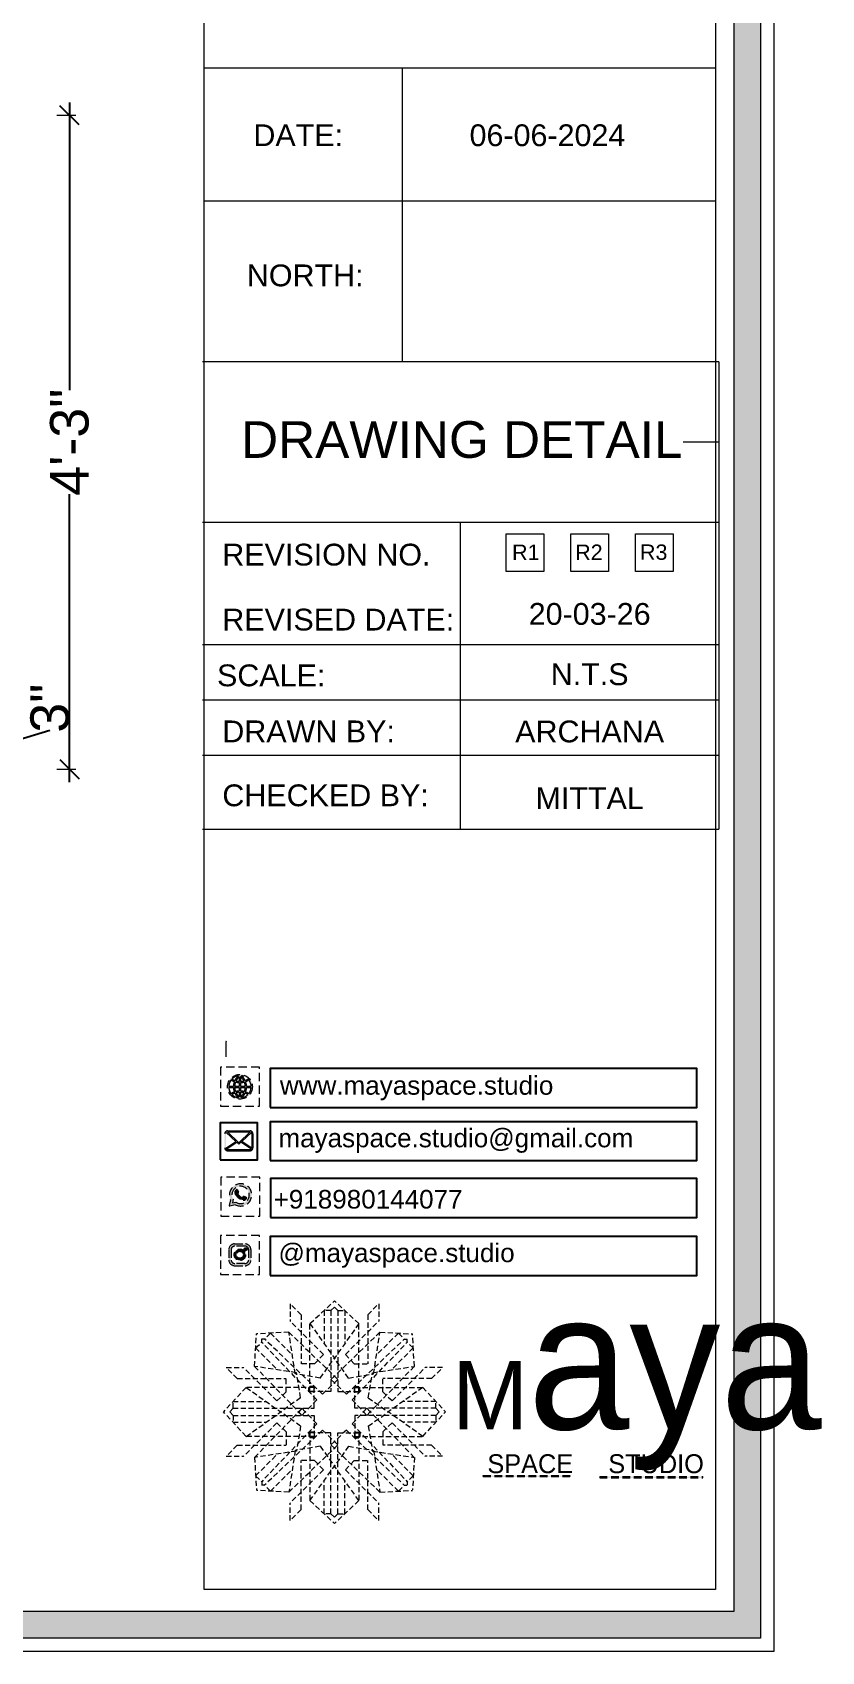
# Model space of a CAD drawing. Header units: millimetres. Extents: x 56222 to 3066687, y -650199 to -121287.
# Drawn here: x 136438.6 to 136500.1, y -182937.6 to -182811.5 of the extents above; entities that cross this region are included whole.
import ezdxf
from ezdxf.enums import TextEntityAlignment as Align

# ---------------------------------------------------------------- set-up
doc = ezdxf.new("R2010")
doc.units = ezdxf.units.MM
doc.header["$MEASUREMENT"] = 0
doc.header["$PDMODE"] = 35
doc.linetypes.add('DASHEDX2', pattern=[1.5, 1, -0.5])
doc.layers.get('Defpoints').update_dxf_attribs({"color": 220})
for name, color, linetype, lineweight in [('Dimension', 10, 'DASHEDX2', 20), ('FURNITURE', 32, 'Continuous', 9), ('NAME PLATE', 7, 'Continuous', 25), ('wall', 7, 'Continuous', 30)]:
    doc.layers.add(name, color=color, linetype=linetype, lineweight=lineweight)
doc.styles.add('Arial', font='arial.ttf')
doc.styles.get("Standard").update_dxf_attribs({"font": 'arial.ttf', "height": 6})
doc.dimstyles.new('Archana', dxfattribs={"dimtxt": 3, "dimasz": 1.5, "dimexe": 0.5, "dimexo": 0.5, "dimgap": 0, "dimtad": 0, "dimzin": 0, "dimdsep": 46, "dimlunit": 4, "dimtxsty": 'Arial', "dimblk": 'OBLIQUE', "dimcen": 0, "dimdle": 1, "dimclrd": 1, "dimclre": 1, "dimclrt": 5, "dimadec": 0, "dimazin": 0, "dimtfac": 1, "dimtofl": 0, "dimtmove": 1, "dimatfit": 3, "dimfxl": 1, "dimfxlon": 1, "dimtolj": 1, "dimtzin": 0, "dimlwd": 25, "dimlwe": -1, "dimarcsym": 0})

# ---------------------------------------------------------------- blocks, each defined once
blk = doc.blocks.new('_Oblique')
at = {"layer": 'wall', "color": 0, "lineweight": -2}
blk.add_line((-0.5, -0.5), (0.5, 0.5), dxfattribs=at)
blk = doc.blocks.new('*D551')
at = {"layer": 'Defpoints', "color": 0, "lineweight": 30, "transparency": 16777216}
for p in [(136431.79, -182865.89), (136434.9, -182865.89), (136431.79, -182868.89)]:
    blk.add_point(p, dxfattribs=at)
at = {"layer": 'FURNITURE', "color": 1, "lineweight": 25, "transparency": 16777216}
for p, q in [((136434.9, -182869.89), (136434.9, -182864.89)), ((136434.9, -182867.39), (136440, -182865.86))]:
    blk.add_line(p, q, dxfattribs=at)
at = {"layer": 'FURNITURE', "color": 1, "transparency": 16777216}
for p, q in [((136433.9, -182865.89), (136435.4, -182865.89)), ((136433.9, -182868.89), (136435.4, -182868.89))]:
    blk.add_line(p, q, dxfattribs=at)
at = {"layer": 'FURNITURE', "color": 1, "lineweight": 25, "transparency": 16777216, "xscale": 1.5, "yscale": 1.5, "zscale": 1.5}
for p, rotation in [((136434.9, -182865.89), 90), ((136434.9, -182868.89), 270)]:
    blk.add_blockref('_Oblique', p, dxfattribs=dict(at, rotation=rotation))
at = {"layer": 'FURNITURE', "color": 5, "lineweight": 30, "transparency": 16777216, "insert": (136440, -182864.14), "char_height": 3, "attachment_point": 5, "rotation": 90, "style": 'Arial'}
blk.add_mtext('\\A1;3"', dxfattribs=at)
blk = doc.blocks.new('FSFSF')
at = {"color": 42, "lineweight": 5, "true_color": 0xe0ac11}
for p, q in [((28603.86, 139.69), (28608.58, 144.08)), ((28613.31, 139.69), (28608.58, 144.08)), ((28600.03, 143.51), (28600.03, 140.16)), ((28602.15, 141.41), (28600.03, 143.51)), ((28602.15, 141.41), (28602.15, 131.95)), ((28607.9, 142.22), (28606.58, 142.22)), ((28606.58, 142.22), (28606.58, 135.84)), ((28607.9, 142.22), (28608.58, 142.85)), ((28607.9, 142.22), (28607.9, 126.58)), ((28609.27, 142.22), (28608.59, 142.85)), ((28609.27, 142.22), (28609.27, 126.58)), ((28609.27, 142.22), (28610.59, 142.22)), ((28610.59, 142.22), (28610.59, 135.84)), ((28615.02, 141.41), (28617.14, 143.51)), ((28615.02, 141.41), (28615.02, 131.95)), ((28617.14, 143.51), (28617.14, 140.16)), ((28593.19, 131.45), (28593.54, 137.71)), ((28599.8, 138.06), (28593.54, 137.71)), ((28596.24, 137.86), (28595.12, 136.69)), ((28596.24, 137.86), (28600.47, 133.65)), ((28601.03, 130), (28599.8, 138.06)), ((28599.8, 138.05), (28608.58, 129.56)), ((28606.47, 133.76), (28600.03, 140.16)), ((28603.86, 126.58), (28603.86, 139.69)), ((28603.86, 139.69), (28608.58, 133.02)), ((28613.31, 139.69), (28608.59, 133.02)), ((28617.37, 138.05), (28608.59, 129.56)), ((28610.7, 133.76), (28617.14, 140.16)), ((28613.31, 126.58), (28613.31, 139.69)), ((28616.14, 130), (28617.37, 138.06)), ((28620.93, 137.86), (28616.7, 133.65)), ((28617.37, 138.06), (28623.63, 137.71)), ((28620.93, 137.86), (28622.05, 136.69)), ((28624, 131.45), (28623.65, 137.71)), ((28593.39, 135), (28594.56, 136.12)), ((28593.39, 135), (28597.6, 130.78)), ((28595.12, 136.69), (28594.53, 136.69)), ((28594.56, 136.12), (28594.56, 136.71)), ((28605.17, 124.98), (28594.56, 136.12)), ((28606.27, 126.08), (28595.12, 136.69)), ((28610.9, 126.08), (28622.05, 136.69)), ((28612.02, 124.98), (28622.62, 136.12)), ((28623.8, 135), (28619.59, 130.78)), ((28622.05, 136.69), (28622.64, 136.69)), ((28622.62, 136.12), (28622.62, 136.71)), ((28623.8, 135), (28622.62, 136.12)), ((28587.73, 131.22), (28591.08, 131.22)), ((28589.84, 129.1), (28587.73, 131.22)), ((28597.49, 124.78), (28591.08, 131.22)), ((28593.19, 131.45), (28601.69, 122.67)), ((28601.25, 130.22), (28593.19, 131.45)), ((28604.75, 131.95), (28602.15, 131.95)), ((28606.47, 133.76), (28604.75, 131.95)), ((28605.86, 129.18), (28608.58, 133.02)), ((28611.31, 129.18), (28608.59, 133.02)), ((28610.7, 133.76), (28612.42, 131.95)), ((28612.42, 131.95), (28615.02, 131.95)), ((28623.99, 131.45), (28615.5, 122.67)), ((28615.94, 130.22), (28624, 131.45)), ((28619.7, 124.78), (28626.1, 131.22)), ((28629.45, 131.22), (28626.1, 131.22)), ((28627.34, 129.1), (28629.45, 131.22)), ((28589.84, 129.1), (28599.29, 129.1)), ((28599.29, 126.5), (28599.29, 129.1)), ((28605.86, 129.18), (28601.03, 130)), ((28602.07, 125.39), (28601.25, 130.22)), ((28606.27, 126.08), (28608.58, 128.27)), ((28607.9, 128.92), (28608.58, 129.56)), ((28607.9, 128.92), (28608.58, 128.27)), ((28609.27, 128.92), (28608.59, 129.56)), ((28609.27, 128.92), (28608.59, 128.27)), ((28610.9, 126.08), (28608.59, 128.27)), ((28611.31, 129.18), (28616.14, 130)), ((28615.12, 125.39), (28615.94, 130.22)), ((28627.34, 129.1), (28617.89, 129.1)), ((28617.89, 126.5), (28617.89, 129.1)), ((28591.56, 127.39), (28587.17, 122.66)), ((28604.66, 127.39), (28591.56, 127.39)), ((28591.56, 127.39), (28598.23, 122.67)), ((28597.49, 124.78), (28599.29, 126.5)), ((28602.07, 125.39), (28598.23, 122.67)), ((28605.17, 124.98), (28602.97, 122.67)), ((28603.68, 126.54), (28603.68, 127.39)), ((28604.66, 126.54), (28603.68, 126.54)), ((28604.71, 127.57), (28603.86, 127.57)), ((28607.9, 126.58), (28603.86, 126.58)), ((28604.66, 123.35), (28604.66, 127.39)), ((28604.7, 126.58), (28604.71, 127.57)), ((28609.27, 126.58), (28613.31, 126.58)), ((28612.02, 124.98), (28614.21, 122.67)), ((28612.46, 126.58), (28612.46, 127.57)), ((28612.46, 127.57), (28613.31, 127.57)), ((28612.52, 123.35), (28612.52, 127.39)), ((28612.52, 127.39), (28625.63, 127.39)), ((28612.52, 126.54), (28613.51, 126.54)), ((28613.51, 126.54), (28613.51, 127.39)), ((28615.12, 125.39), (28618.96, 122.67)), ((28619.7, 124.78), (28617.89, 126.5)), ((28625.63, 127.39), (28618.96, 122.67)), ((28625.63, 127.39), (28630.02, 122.66)), ((28591.56, 117.94), (28587.17, 122.66)), ((28589.03, 123.35), (28588.4, 122.67)), ((28589.03, 121.98), (28588.4, 122.65)), ((28589.03, 123.35), (28589.03, 124.67)), ((28589.03, 124.67), (28595.4, 124.67)), ((28589.03, 123.35), (28604.66, 123.35)), ((28589.03, 121.98), (28604.66, 121.98)), ((28589.03, 121.98), (28589.03, 120.66)), ((28591.56, 117.94), (28598.23, 122.65)), ((28593.19, 113.88), (28601.69, 122.65)), ((28602.07, 119.94), (28598.23, 122.65)), ((28602.33, 123.35), (28601.69, 122.67)), ((28602.33, 121.98), (28601.69, 122.65)), ((28602.33, 123.35), (28602.97, 122.67)), ((28602.33, 121.98), (28602.97, 122.65)), ((28605.17, 120.35), (28602.97, 122.65)), ((28604.66, 121.98), (28604.66, 117.94)), ((28612.02, 120.35), (28614.21, 122.65)), ((28628.16, 123.35), (28612.52, 123.35)), ((28612.52, 121.98), (28612.52, 117.94)), ((28628.16, 121.98), (28612.52, 121.98)), ((28614.85, 123.35), (28614.21, 122.67)), ((28614.85, 121.98), (28614.21, 122.65)), ((28614.85, 123.35), (28615.5, 122.67)), ((28614.85, 121.98), (28615.5, 122.65)), ((28615.12, 119.94), (28618.96, 122.65)), ((28623.99, 113.88), (28615.5, 122.65)), ((28625.63, 117.94), (28618.96, 122.65)), ((28628.16, 124.67), (28621.78, 124.67)), ((28625.63, 117.94), (28630.02, 122.66)), ((28628.16, 123.35), (28628.16, 124.67)), ((28628.16, 123.35), (28628.78, 122.67)), ((28628.16, 121.98), (28628.78, 122.65)), ((28628.16, 121.98), (28628.16, 120.66)), ((28589.03, 120.66), (28595.4, 120.66)), ((28597.49, 120.54), (28591.08, 114.11)), ((28605.17, 120.35), (28594.56, 109.2)), ((28606.27, 119.15), (28595.12, 108.54)), ((28597.49, 120.54), (28599.29, 118.83)), ((28599.29, 118.83), (28599.29, 116.23)), ((28602.07, 119.94), (28601.25, 115.1)), ((28604.66, 118.78), (28603.68, 118.78)), ((28603.68, 118.78), (28603.68, 117.94)), ((28606.27, 119.15), (28608.58, 116.96)), ((28610.9, 119.15), (28608.59, 116.96)), ((28610.9, 119.15), (28622.05, 108.54)), ((28612.02, 120.35), (28622.62, 109.2)), ((28612.52, 118.78), (28613.51, 118.78)), ((28613.51, 118.78), (28613.51, 117.94)), ((28615.12, 119.94), (28615.94, 115.1)), ((28619.7, 120.54), (28617.89, 118.83)), ((28617.89, 118.83), (28617.89, 116.23)), ((28619.7, 120.54), (28626.1, 114.11)), ((28628.16, 120.66), (28621.78, 120.66)), ((28589.84, 116.23), (28587.73, 114.11)), ((28589.84, 116.23), (28599.29, 116.23)), ((28604.66, 117.94), (28591.56, 117.94)), ((28599.8, 107.17), (28608.58, 115.67)), ((28605.86, 116.05), (28601.03, 115.23)), ((28607.9, 118.65), (28603.86, 118.65)), ((28603.86, 118.65), (28603.86, 105.54)), ((28604.71, 117.66), (28603.86, 117.66)), ((28604.7, 118.65), (28604.71, 117.66)), ((28605.86, 116.05), (28608.58, 112.21)), ((28607.9, 103.01), (28607.9, 118.65)), ((28607.9, 116.31), (28608.58, 116.96)), ((28607.9, 116.31), (28608.58, 115.67)), ((28609.27, 116.31), (28608.59, 116.96)), ((28609.27, 116.31), (28608.59, 115.67)), ((28611.31, 116.05), (28608.59, 112.21)), ((28617.37, 107.17), (28608.59, 115.67)), ((28609.27, 118.65), (28613.31, 118.65)), ((28609.27, 103.01), (28609.27, 118.65)), ((28611.31, 116.05), (28616.14, 115.23)), ((28612.46, 118.65), (28612.46, 117.66)), ((28612.46, 117.66), (28613.31, 117.66)), ((28612.52, 117.94), (28625.63, 117.94)), ((28613.31, 118.65), (28613.31, 105.54)), ((28627.34, 116.23), (28617.89, 116.23)), ((28627.34, 116.23), (28629.45, 114.11)), ((28587.73, 114.11), (28591.08, 114.11)), ((28601.25, 115.1), (28593.19, 113.87)), ((28593.19, 113.87), (28593.54, 107.62)), ((28593.39, 110.32), (28597.6, 114.55)), ((28601.03, 115.23), (28599.8, 107.17)), ((28602.15, 103.82), (28602.15, 113.27)), ((28604.75, 113.27), (28602.15, 113.27)), ((28606.47, 111.47), (28604.75, 113.27)), ((28610.7, 111.47), (28612.42, 113.27)), ((28612.42, 113.27), (28615.02, 113.27)), ((28615.02, 103.82), (28615.02, 113.27)), ((28615.94, 115.1), (28624, 113.87)), ((28616.14, 115.23), (28617.37, 107.17)), ((28623.8, 110.32), (28619.59, 114.55)), ((28624, 113.87), (28623.65, 107.62)), ((28629.45, 114.11), (28626.1, 114.11)), ((28593.39, 110.32), (28594.56, 109.2)), ((28596.24, 107.37), (28600.47, 111.58)), ((28606.47, 111.47), (28600.03, 105.07)), ((28603.86, 105.54), (28608.58, 112.21)), ((28606.58, 103.01), (28606.58, 109.38)), ((28613.31, 105.54), (28608.59, 112.21)), ((28610.59, 103.01), (28610.59, 109.38)), ((28610.7, 111.47), (28617.14, 105.07)), ((28620.93, 107.37), (28616.7, 111.58)), ((28623.8, 110.32), (28622.62, 109.2)), ((28599.8, 107.17), (28593.54, 107.52)), ((28595.12, 108.54), (28594.53, 108.54)), ((28594.56, 109.2), (28594.56, 108.61)), ((28596.24, 107.37), (28595.12, 108.54)), ((28617.37, 107.17), (28623.63, 107.52)), ((28620.93, 107.37), (28622.05, 108.54)), ((28622.05, 108.54), (28622.64, 108.54)), ((28622.62, 109.2), (28622.62, 108.61)), ((28600.03, 101.71), (28600.03, 105.07)), ((28602.15, 103.82), (28600.03, 101.71)), ((28603.86, 105.54), (28608.58, 101.15)), ((28613.31, 105.54), (28608.58, 101.15)), ((28615.02, 103.82), (28617.14, 101.71)), ((28617.14, 101.71), (28617.14, 105.07)), ((28607.9, 103.01), (28606.58, 103.01)), ((28607.9, 103.01), (28608.58, 102.38)), ((28609.27, 103.01), (28608.59, 102.38)), ((28609.27, 103.01), (28610.59, 103.01))]:
    blk.add_line(p, q, dxfattribs=at)
blk = doc.blocks.new('hgwg')
at = {"layer": 'Dimension', "true_color": 0xd39e00}
h = blk.add_hatch(color=42, dxfattribs=at)
h.dxf.hatch_style = 1
h.paths.add_polyline_path([(27505.71, 45.05), (27494.27, 45.05), (27494.27, 44.9), (27505.71, 44.9)])
h = blk.add_hatch(color=42, dxfattribs=at)
h.dxf.hatch_style = 1
h.paths.add_polyline_path([(27523.3, 44.9), (27509.68, 44.9), (27509.68, 44.75), (27523.3, 44.75)])
at = {"layer": 'Dimension', "color": 42, "true_color": 0xd39e00}
for p, q in [((27494.27, 45.05), (27505.71, 45.05)), ((27494.27, 44.9), (27494.27, 45.05)), ((27505.71, 45.05), (27505.71, 44.9)), ((27494.27, 44.9), (27505.71, 44.9)), ((27509.68, 44.9), (27523.3, 44.9)), ((27509.68, 44.9), (27509.68, 44.75)), ((27509.68, 44.75), (27523.3, 44.75)), ((27523.3, 44.75), (27523.3, 44.9))]:
    blk.add_line(p, q, dxfattribs=at)
at = {"layer": 'Dimension', "color": 42, "true_color": 0xd39e00, "attachment_point": 1}
for s, width, insert, char_height in [('{\\fCinzel|b0|i0|c0|p2;\\H1.5x;M\\fAmsterdam One|b0|i0|c0|p2;\\H2x;aya}', 85.3277, (27490.17, 69.17), 6), ('{\\fCinzel|b0|i0|c0|p0;SPACE     STUDIO}', 66.129, (27494.83, 47.86), 2.5)]:
    blk.add_mtext_dynamic_manual_height_columns(s, width=width, gutter_width=30, heights=[0], dxfattribs=dict(at, insert=insert, char_height=char_height))
blk = doc.blocks.new('QEGW4TG')
at = {"layer": 'Dimension', "true_color": 0x000000}
h = blk.add_hatch(color=18, dxfattribs=at)
h.dxf.hatch_style = 1
h.paths.add_polyline_path([(2.69, 1.93, 0.170513), (2.95, 1.97, 0.190337), (3.11, 2.18, 0.316231), (3.07, 2.28), (2.79, 2.37, 0.273721), (2.69, 2.34, 0.040749), (2.63, 2.27, -0.441282), (2.53, 2.25, -0.11828), (2.06, 2.64, -0.441282), (2.07, 2.74, 0.040749), (2.13, 2.81, 0.290083), (2.14, 2.92), (2.01, 3.18, 0.316231), (1.91, 3.2, 0.190337), (1.73, 3, 0.170513), (1.72, 2.74, 0.252784)], flags=0)
h.paths.add_polyline_path([(1.19, 1.98), (1.03, 1.3, 0.550912), (1.11, 1.23), (1.75, 1.39, 6.344125)])
h.paths.add_polyline_path([(1.81, 1.7), (1.4, 1.6), (1.5, 2.03, -9.071339)], flags=16)
h.paths.add_polyline_path([(3.11, 2.16, -0.17811), (2.95, 1.97, -0.170513), (2.69, 1.93, -0.252784), (1.72, 2.74, -0.170513), (1.73, 3, -0.17811), (1.89, 3.19, -0.370089), (2.01, 3.18), (2.14, 2.92, -0.307185), (2.13, 2.8, -0.041087), (2.06, 2.73, 0.321676), (2.05, 2.65, 0.126524), (2.55, 2.24, 0.312216), (2.62, 2.26, -0.041087), (2.68, 2.34, -0.290673), (2.79, 2.37), (3.07, 2.28, -0.370089)], flags=0)
h = blk.add_hatch(color=18, dxfattribs=at)
h.dxf.hatch_style = 1
h.paths.add_polyline_path([(2.79, 2.37, 0.273721), (2.69, 2.34, 0.040749), (2.63, 2.27, -0.441282), (2.53, 2.25, -0.11828), (2.06, 2.64, -0.441282), (2.07, 2.74, 0.040749), (2.13, 2.81, 0.290083), (2.14, 2.92), (2.01, 3.18, 0.316231), (1.91, 3.2, 0.190337), (1.73, 3, 0.170513), (1.72, 2.74, 0.252784), (2.69, 1.93, 0.170513), (2.95, 1.97, 0.190337), (3.11, 2.18, 0.316231), (3.07, 2.28)])
for p, q in [((1.19, 1.98), (1.03, 1.3)), ((1.5, 2.03), (1.4, 1.6)), ((2.01, 3.18), (2.14, 2.92)), ((3.07, 2.28), (2.8, 2.36)), ((1.1, 1.23), (1.75, 1.39)), ((1.4, 1.6), (1.81, 1.7))]:
    blk.add_line(p, q)
blk.add_lwpolyline([(0, 0), (4.68, 0), (4.68, 4.68), (0, 4.68)], close=True)
for centre, radius, start, end in [((2.39, 2.56), 1.34, 241.4727, 205.6422), ((2.39, 2.56), 1.04, 235.9962, 210.8333), ((2.09, 2.87), 0.39, 159.7007, 198.4072), ((2.96, 3.23), 1.33, 201.4218, 258.1669), ((2.07, 2.87), 0.364, 118.9685, 159.3648), ((1.94, 3.12), 0.0896, 41.8985, 123.1344), ((2.11, 2.68), 0.066, 135.9932, 224.8892), ((1.67, 3.16), 0.586, 312.4617, 321.8728), ((3.12, 3.42), 1.31, 216.5455, 243.5279), ((2.05, 2.87), 0.104, 320.3924, 28.6971), ((2.57, 2.3), 0.066, 234.2482, 323.1441), ((3.11, 1.94), 0.586, 137.2645, 146.6756), ((2.76, 2.27), 0.104, 70.4402, 138.745), ((2.75, 2.31), 0.39, 260.7301, 299.4366), ((2.76, 2.29), 0.364, 299.7725, 340.1688), ((3.03, 2.2), 0.0896, 336.0029, 57.2388), ((1.09, 1.29), 0.0598, 164.8483, 282.1458)]:
    blk.add_arc(centre, radius, start, end)
blk = doc.blocks.new('ASGERG')
at = {"layer": 'Dimension', "true_color": 0x000000}
h = blk.add_hatch(color=18, dxfattribs=at)
h.dxf.hatch_style = 1
h.paths.add_polyline_path([(0.99, 1.7, 0.353872), (1.69, 1.03), (2.96, 1.03, 0.353872), (3.66, 1.7), (3.66, 2.99, 0.353872), (2.96, 3.67), (1.69, 3.67, 0.353872), (0.99, 2.99)])
h.paths.add_polyline_path([(1.27, 2.97, -0.353872), (1.72, 3.4), (2.94, 3.4, -0.353872), (3.38, 2.97), (3.38, 1.72, -0.353872), (2.94, 1.3), (1.72, 1.3, -0.353872), (1.27, 1.72)], flags=16)
h.paths.add_polyline_path([(3.02, 2.35, -1), (1.64, 2.35, -1)], flags=0)
h.paths.add_polyline_path([(2.74, 2.35, -1), (1.92, 2.35, -1)], flags=0)
h.paths.add_polyline_path([(2.86, 3.02, -1), (3.19, 3.02, -1)], flags=0)
h.paths.add_polyline_path([(1.64, 2.35, 1), (3.02, 2.35, 1)], flags=0)
h = blk.add_hatch(color=18, dxfattribs=at)
h.dxf.hatch_style = 1
h.paths.add_polyline_path([(1.64, 2.35, 1), (3.02, 2.35, 1)])
h.paths.add_polyline_path([(2.74, 2.35, -1), (1.92, 2.35, -1)], flags=16)
h = blk.add_hatch(color=18, dxfattribs=at)
h.dxf.hatch_style = 1
h.paths.add_polyline_path([(3.19, 3.02, 1), (2.86, 3.02, 1)])
for p, q in [((0.99, 2.99), (0.99, 1.7)), ((1.27, 2.97), (1.27, 1.72)), ((1.69, 3.67), (2.96, 3.67)), ((2.94, 3.4), (1.72, 3.4)), ((3.38, 2.97), (3.38, 1.72)), ((3.66, 2.99), (3.66, 1.7)), ((1.69, 1.03), (2.96, 1.03)), ((2.94, 1.3), (1.72, 1.3))]:
    blk.add_line(p, q)
blk.add_lwpolyline([(0, 0), (4.68, 0), (4.68, 4.68), (0, 4.68)], close=True)
for centre, radius in [((2.33, 2.35), 0.694), ((2.33, 2.35), 0.414), ((3.02, 3.02), 0.168)]:
    blk.add_circle(centre, radius)
for centre, radius, start, end in [((1.76, 2.89), 0.778, 94.8631, 172.8127), ((1.76, 2.91), 0.491, 94.8631, 172.8127), ((2.9, 2.91), 0.491, 7.1873, 85.1369), ((2.89, 2.89), 0.778, 7.1873, 85.1369), ((1.76, 1.8), 0.778, 187.1873, 265.1369), ((1.76, 1.78), 0.491, 187.1873, 265.1369), ((2.9, 1.78), 0.491, 274.8631, 352.8127), ((2.89, 1.8), 0.778, 274.8631, 352.8127)]:
    blk.add_arc(centre, radius, start, end)
blk = doc.blocks.new('DTGWEGEARG')
at = {"layer": 'Dimension', "true_color": 0x000000}
h = blk.add_hatch(color=18, dxfattribs=at)
h.dxf.hatch_style = 1
h.paths.add_polyline_path([(3.83, 2.34, 1), (0.85, 2.34, 1)])
h.paths.add_polyline_path([(2.51, 1.01, 0.105795), (2.96, 1.58, -0.055205), (3.3, 1.41, -0.169822)], flags=16)
h.paths.add_polyline_path([(2.41, 1.12), (2.41, 1.69, -0.058279), (2.81, 1.63, -0.103353)], flags=16)
h.paths.add_polyline_path([(2.26, 1.13, -0.101741), (1.87, 1.63, -0.057171), (2.26, 1.69)], flags=16)
h.paths.add_polyline_path([(2.17, 1.01, -0.169822), (1.38, 1.41, -0.055205), (1.72, 1.58, 0.105795)], flags=16)
h.paths.add_polyline_path([(3.02, 1.72, 0.081336), (3.13, 2.27), (3.68, 2.27, -0.152069), (3.4, 1.52, 0.05687)], flags=16)
h.paths.add_polyline_path([(2.87, 1.77, 0.061945), (2.41, 1.84), (2.41, 2.27), (2.98, 2.27, -0.081344)], flags=16)
h.paths.add_polyline_path([(2.26, 1.84, 0.060923), (1.8, 1.77, -0.081344), (1.7, 2.27), (2.26, 2.27)], flags=16)
h.paths.add_polyline_path([(1.66, 1.72, 0.05687), (1.28, 1.52, -0.152069), (1, 2.27), (1.55, 2.27, 0.081336)], flags=16)
h.paths.add_polyline_path([(2.41, 2.42), (2.41, 2.83, 0.061945), (2.87, 2.91, -0.080009), (2.98, 2.42)], flags=16)
h.paths.add_polyline_path([(3.13, 2.42, 0.080116), (3.02, 2.96, 0.05687), (3.4, 3.16, 0.028258), (3.3, 3.27, -0.055205), (2.96, 3.1, 0.105795), (2.51, 3.67, -0.36029), (3.68, 2.42)], flags=16)
h.paths.add_polyline_path([(2.26, 2.42), (1.7, 2.42, -0.080009), (1.8, 2.91, 0.060923), (2.26, 2.84)], flags=16)
h.paths.add_polyline_path([(1.55, 2.42), (1, 2.42, -0.150466), (1.28, 3.16, 0.05687), (1.66, 2.96, 0.080116)], flags=16)
h.paths.add_polyline_path([(2.41, 2.98), (2.41, 3.56, -0.103353), (2.81, 3.05, -0.058279)], flags=16)
h.paths.add_polyline_path([(2.26, 2.99, -0.057171), (1.87, 3.05, -0.101741), (2.26, 3.55)], flags=16)
h.paths.add_polyline_path([(1.72, 3.1, -0.055205), (1.38, 3.27, -0.169822), (2.17, 3.67, 0.105795)], flags=16)
blk.add_lwpolyline([(0, 0), (4.68, 0), (4.68, 4.68), (0, 4.68)], close=True)
at = {"layer": 'Dimension', "color": 18, "true_color": 0x000000}
for p, q in [((1, 2.42), (1.55, 2.42)), ((1, 2.27), (1.55, 2.27)), ((1.7, 2.42), (2.26, 2.42)), ((1.7, 2.27), (2.26, 2.27)), ((2.26, 3.55), (2.26, 2.99)), ((2.26, 2.84), (2.26, 2.42)), ((2.26, 2.27), (2.26, 1.84)), ((2.41, 3.56), (2.41, 2.98)), ((2.41, 2.83), (2.41, 2.42)), ((2.41, 2.42), (2.98, 2.42)), ((2.41, 2.27), (2.98, 2.27)), ((2.41, 2.27), (2.41, 1.84)), ((3.13, 2.42), (3.68, 2.42)), ((3.13, 2.27), (3.68, 2.27)), ((2.26, 1.69), (2.26, 1.13)), ((2.41, 1.69), (2.41, 1.12))]:
    blk.add_line(p, q, dxfattribs=at)
blk.add_circle((2.34, 2.34), 1.49, dxfattribs=at)
for centre, radius, start, end in [((2.34, 2.34), 1.34, 142.3819, 176.6093), ((2.34, 2.34), 1.34, 183.0315, 217.6181), ((2.34, 4.74), 1.9, 236.1399, 249.1595), ((2.34, 2.34), 1.34, 97.3549, 135.9073), ((2.34, 4.74), 1.75, 236.7417, 249.3811), ((3.28, 2.34), 1.73, 159.0567, 177.3789), ((3.28, 2.34), 1.73, 182.3435, 200.9433), ((3.28, 2.34), 1.58, 158.8325, 177.1302), ((3.28, 2.34), 1.58, 182.5658, 201.1675), ((3.28, 2.34), 1.73, 129.9301, 154.0867), ((2.34, 4.74), 1.9, 253.6799, 267.6253), ((3.28, 2.34), 1.58, 130.1073, 153.3446), ((2.34, 4.74), 1.75, 254.3336, 267.422), ((1.4, 2.34), 1.58, 26.6554, 50.2584), ((2.34, 4.74), 1.75, 272.3248, 285.6664), ((2.34, 4.74), 1.9, 272.1415, 286.3201), ((2.34, 2.34), 1.34, 3.3907, 82.6451), ((1.4, 2.34), 1.73, 25.9133, 50.0699), ((1.4, 2.34), 1.58, 2.8698, 21.1675), ((1.4, 2.34), 1.58, 338.8325, 357.4342), ((2.34, 4.74), 1.75, 290.6189, 303.2583), ((2.34, 4.74), 1.9, 290.8405, 303.8601), ((1.4, 2.34), 1.73, 2.6211, 20.9433), ((1.4, 2.34), 1.73, 339.0567, 357.6565), ((2.34, 2.34), 1.34, 322.3819, 356.9685), ((2.34, -0.06), 1.9, 110.8405, 123.8601), ((2.34, -0.06), 1.75, 110.6189, 123.2583), ((2.34, 2.34), 1.34, 224.0927, 262.6451), ((3.28, 2.34), 1.73, 205.9133, 230.0699), ((2.34, -0.06), 1.9, 92.3747, 106.3201), ((2.34, -0.06), 1.75, 92.578, 105.6664), ((3.28, 2.34), 1.58, 206.6554, 229.8927), ((2.34, -0.06), 1.9, 73.6799, 87.8585), ((2.34, -0.06), 1.75, 74.3336, 87.6752), ((1.4, 2.34), 1.58, 309.7416, 333.3446), ((1.4, 2.34), 1.73, 309.9301, 334.0867), ((2.34, 2.34), 1.34, 277.3549, 315.9073), ((2.34, -0.06), 1.75, 56.7417, 69.3811), ((2.34, -0.06), 1.9, 56.1399, 69.1595)]:
    blk.add_arc(centre, radius, start, end, dxfattribs=at)
blk = doc.blocks.new('*D573')
at = {"layer": 'Defpoints', "color": 0, "lineweight": 30, "transparency": 16777216}
for p in [(136422.84, -182817.95), (136422.84, -182868.89), (136441.53, -182868.89)]:
    blk.add_point(p, dxfattribs=at)
at = {"layer": 'FURNITURE', "color": 1, "lineweight": 25, "transparency": 16777216}
for p, q in [((136441.53, -182816.95), (136441.53, -182839.37)), ((136441.53, -182869.89), (136441.53, -182847.47))]:
    blk.add_line(p, q, dxfattribs=at)
at = {"layer": 'FURNITURE', "color": 1, "transparency": 16777216}
for p, q in [((136440.53, -182817.95), (136442.03, -182817.95)), ((136440.53, -182868.89), (136442.03, -182868.89))]:
    blk.add_line(p, q, dxfattribs=at)
at = {"layer": 'FURNITURE', "color": 1, "lineweight": 25, "transparency": 16777216, "xscale": 1.5, "yscale": 1.5, "zscale": 1.5}
for p, rotation in [((136441.53, -182817.95), 90), ((136441.53, -182868.89), 270)]:
    blk.add_blockref('_Oblique', p, dxfattribs=dict(at, rotation=rotation))
at = {"layer": 'FURNITURE', "color": 5, "lineweight": 30, "transparency": 16777216, "insert": (136441.53, -182843.42), "char_height": 3, "attachment_point": 5, "rotation": 90, "style": 'Arial'}
blk.add_mtext('\\A1;4\'-3"', dxfattribs=at)

msp = doc.modelspace()

# ---------------------------------------------------------------- hatches: boundary and pattern name
at = {"layer": 'Dimension', "linetype": 'Continuous', "true_color": 0xd39e00}
h = msp.add_hatch(color=42, dxfattribs=at)
h.paths.add_polyline_path([(136198.835, -182727.894), (136198.835, -182936.598), (136495.342, -182936.598), (136495.342, -182727.894)])
h.paths.add_polyline_path([(136200.916, -182729.975), (136493.261, -182729.975), (136493.261, -182934.517), (136200.916, -182934.517)], flags=16)
at = {"layer": 'Dimension', "true_color": 0x000000}
h = msp.add_hatch(color=18, dxfattribs=at)
h.dxf.hatch_style = 1
h.paths.add_polyline_path([(136455.594, -182898.615, 0.4142136), (136455.815, -182898.394), (136455.815, -182897.289, 0.4142136), (136455.594, -182897.068), (136453.839, -182897.068, 0.4142136), (136453.618, -182897.289), (136453.618, -182898.394, 0.4142136), (136453.839, -182898.615)])
h.paths.add_polyline_path([(136454.88, -182897.949), (136455.692, -182898.491, -0.1989124), (136455.594, -182898.532), (136453.839, -182898.532, -0.1989124), (136453.741, -182898.491), (136454.554, -182897.949), (136454.717, -182898.101)], flags=16)
h.paths.add_polyline_path([(136454.717, -182897.988), (136453.823, -182897.152, -0.0287833), (136453.839, -182897.151), (136455.594, -182897.151, -0.0287833), (136455.61, -182897.152)], flags=16)
h.paths.add_polyline_path([(136454.942, -182897.891), (136455.691, -182897.19, -0.2024819), (136455.732, -182897.289), (136455.732, -182898.394, -0.043076), (136455.73, -182898.417)], flags=16)
h.paths.add_polyline_path([(136454.492, -182897.891), (136453.703, -182898.417, -0.043076), (136453.701, -182898.394), (136453.701, -182897.289, -0.2024819), (136453.743, -182897.19)], flags=16)

# ---------------------------------------------------------------- linework, layer by layer
at = {"color": 18, "true_color": 0x000000}
for points in [[(136457.169, -182895.245), (136490.392, -182895.245), (136490.392, -182892.208), (136457.169, -182892.208)], [(136457.169, -182899.389), (136490.392, -182899.389), (136490.392, -182896.353), (136457.169, -182896.353)], [(136457.184, -182903.81), (136490.392, -182903.81), (136490.392, -182900.774), (136457.184, -182900.774)], [(136457.169, -182908.336), (136490.392, -182908.336), (136490.392, -182905.3), (136457.169, -182905.3)]]:
    msp.add_lwpolyline(points, close=True, dxfattribs=at)
msp.add_lwpolyline([(136453.271, -182899.321), (136456.159, -182899.321), (136456.159, -182896.434), (136453.271, -182896.434)], close=True)
at = {"layer": 'Dimension', "color": 42, "linetype": 'Continuous', "true_color": 0xd39e00}
for p, q in [((136491.852, -182814.28), (136452.011, -182814.28)), ((136467.426, -182814.28), (136467.426, -182837.153)), ((136491.852, -182824.634), (136452.011, -182824.634)), ((136492.094, -182837.153), (136451.887, -182837.153)), ((136492.094, -182837.153), (136492.094, -182873.57)), ((136489.321, -182843.396), (136492.094, -182843.396)), ((136451.887, -182849.639), (136492.094, -182849.639)), ((136471.991, -182873.57), (136471.991, -182849.639)), ((136492.094, -182859.211), (136451.887, -182859.211)), ((136492.094, -182863.522), (136451.887, -182863.522)), ((136492.094, -182867.833), (136451.887, -182867.833)), ((136451.887, -182873.57), (136492.094, -182873.57))]:
    msp.add_line(p, q, dxfattribs=at)
at = {"layer": 'Dimension', "color": 18, "linetype": 'Continuous', "true_color": 0x000000}
for p, q in [((136453.701, -182890.171), (136453.701, -182891.276)), ((136453.743, -182897.19), (136454.492, -182897.891)), ((136453.823, -182897.152), (136454.717, -182897.988)), ((136453.839, -182897.068), (136455.594, -182897.068)), ((136453.839, -182897.151), (136455.594, -182897.151)), ((136454.717, -182897.988), (136455.61, -182897.152)), ((136454.942, -182897.891), (136455.691, -182897.19)), ((136453.703, -182898.417), (136454.492, -182897.891)), ((136453.741, -182898.491), (136454.554, -182897.949)), ((136454.554, -182897.949), (136454.717, -182898.101)), ((136454.717, -182898.101), (136454.88, -182897.949)), ((136455.692, -182898.491), (136454.88, -182897.949)), ((136455.73, -182898.417), (136454.942, -182897.891)), ((136455.732, -182897.289), (136455.732, -182898.394)), ((136455.815, -182897.289), (136455.815, -182898.394)), ((136453.839, -182898.532), (136455.594, -182898.532)), ((136453.839, -182898.615), (136455.594, -182898.615))]:
    msp.add_line(p, q, dxfattribs=at)
at = {"layer": 'Dimension', "color": 42, "linetype": 'Continuous', "true_color": 0xd39e00}
for points in [[(136197.795, -182726.854), (136496.383, -182726.854), (136496.383, -182937.639), (136197.795, -182937.639)], [(136198.835, -182727.894), (136495.342, -182727.894), (136495.342, -182936.598), (136198.835, -182936.598)], [(136200.916, -182729.975), (136493.261, -182729.975), (136493.261, -182934.517), (136200.916, -182934.517)], [(136475.549, -182850.565), (136478.483, -182850.565), (136478.483, -182853.499), (136475.549, -182853.499)], [(136480.575, -182850.565), (136483.509, -182850.565), (136483.509, -182853.499), (136480.575, -182853.499)], [(136485.601, -182850.565), (136488.535, -182850.565), (136488.535, -182853.499), (136485.601, -182853.499)]]:
    msp.add_lwpolyline(points, close=True, dxfattribs=at)
at = {"layer": 'Dimension', "color": 42, "linetype": 'ByBlock', "true_color": 0xd39e00}
msp.add_lwpolyline([(136452.011, -182932.805), (136452.011, -182731.688), (136491.852, -182731.688), (136491.852, -182932.805)], close=True, dxfattribs=at)
at = {"layer": 'Dimension', "color": 18, "true_color": 0x000000}
for centre, radius, start, end in [((136453.839, -182890.171), 0.138, 134.21354, 180), ((136453.839, -182891.276), 0.138, 180, 189.86619), ((136453.839, -182897.289), 0.221, 90, 180), ((136453.839, -182897.289), 0.138, 90, 96.59481), ((136455.594, -182897.289), 0.221, 0, 90), ((136455.594, -182897.289), 0.138, 83.40519, 90), ((136455.594, -182897.289), 0.138, 0, 45.78646), ((136453.839, -182898.394), 0.221, 180, 270), ((136453.839, -182898.394), 0.138, 224.99995, 270), ((136455.594, -182898.394), 0.221, 270, 0), ((136455.594, -182898.394), 0.138, 270, 315.00005), ((136455.594, -182898.394), 0.138, 350.13381, 0)]:
    msp.add_arc(centre, radius, start, end, dxfattribs=at)

# ---------------------------------------------------------------- block references
at = {"layer": 'Dimension', "color": 42, "true_color": 0xd39e00}
for name, p, xscale, yscale, zscale in [('DTGWEGEARG', (136453.287, -182895.154), 0.6491185059516584, 0.6491185059516584, 0.6491185059516584), ('QEGW4TG', (136453.303, -182903.719), 0.6491185059516584, 0.6491185059516584, 0.6491185059516584), ('ASGERG', (136453.287, -182908.246), 0.6491185059516584, 0.6491185059516584, 0.6491185059516584), ('FSFSF', (124908.997, -182968.498), 0.4038356122055321, 0.4038356122055321, 0.4038356122055321), ('hgwg', (120270.44, -182950.468), 0.5893339651733481, 0.5893339651733481, 0.5893339651733481)]:
    msp.add_blockref(name, p, dxfattribs=dict(at, xscale=xscale, yscale=yscale, zscale=zscale))

# ---------------------------------------------------------------- texts
at = {"color": 18, "true_color": 0x000000, "char_height": 1.4514, "attachment_point": 1}
for s, width, gutter_width, insert in [('www.mayaspace.studio', 9.74684, 8.153, (136457.918, -182892.801)), ('mayaspace.studio@gmail.com', 6.08076, 5.086, (136457.803, -182896.896)), ('+918980144077', 23.71212, 5.086, (136457.427, -182901.67)), ('@mayaspace.studio', 6.08076, 5.086, (136457.803, -182905.843))]:
    msp.add_mtext_dynamic_manual_height_columns(s, width=width, gutter_width=gutter_width, heights=[0], dxfattribs=dict(at, insert=insert))
at = {"layer": 'NAME PLATE', "style": 'Arial'}
for s, height, p in [('DATE:', 1.6983, (136459.345, -182820.352)), ('06-06-2024', 1.6983, (136478.754, -182820.352)), ('NORTH:', 1.6983, (136459.887, -182831.27)), ('DRAWING DETAIL', 2.85763, (136472.085, -182844.636)), ('REVISION NO.', 1.69831, (136461.538, -182853.024)), ('REVISED DATE: ', 1.69831, (136462.791, -182858.087)), ('SCALE:', 1.6983, (136457.238, -182862.431)), ('DRAWN BY:', 1.6983, (136460.153, -182866.795)), ('ARCHANA', 1.6983, (136482.042, -182866.801)), ('CHECKED BY:', 1.69831, (136461.473, -182871.777)), ('MITTAL', 1.6983, (136482.042, -182872.003))]:
    msp.add_text(s, height=height, dxfattribs=at).set_placement(p, align=Align.CENTER)
for s, p in [('R1', (136475.999, -182852.585)), ('R2', (136480.916, -182852.585))]:
    msp.add_text(s, height=1.1972, dxfattribs=at).set_placement(p)
at = {"layer": 'NAME PLATE', "lineweight": 0, "attachment_point": 2, "style": 'Arial'}
for s, insert, char_height, width in [('R3', (136487.032, -182851.383), 1.1972, 2.33669), ('20-03-26', (136482.042, -182855.946), 1.6983, 14.71781), ('N.T.S', (136482.042, -182860.647), 1.6983, 3.31464)]:
    msp.add_mtext(s, dxfattribs=dict(at, insert=insert, char_height=char_height, width=width))

# ---------------------------------------------------------------- dimensions: what is measured, and where the dimension line sits
at = {"layer": 'FURNITURE', "lineweight": 30}
dim = msp.add_linear_dim(base=(136441.53, -182868.893), p1=(136422.837, -182817.951), p2=(136422.837, -182868.893), angle=90, dimstyle='Archana', dxfattribs=at)
dim.commit()
dim.dimension.update_dxf_attribs({"geometry": '*D573', "text_midpoint": (136441.53, -182843.422)})
dim = msp.add_linear_dim(base=(136434.902, -182865.893), p1=(136431.791, -182868.893), p2=(136431.791, -182865.893), angle=90, dimstyle='Archana', override={"dimdec": 0}, dxfattribs=at)
dim.commit()
dim.dimension.update_dxf_attribs({"geometry": '*D551', "text_midpoint": (136440.001, -182865.864)})

doc.saveas('drawing.dxf')
